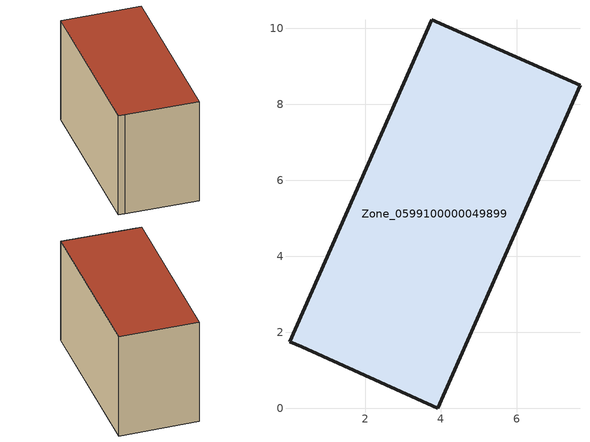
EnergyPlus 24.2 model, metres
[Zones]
Zone_0599100000049899
 floor ground (C_G): 0.01,1.75 3.75,10.23 7.66,8.51 3.92,0 0.34,1.62 z0
 wall outside (C_F): 3.92,0 7.66,8.51 3.75,10.23 0.01,1.75 0.34,1.62 3.92,0 z0:5.94
 roof outside (C_R): 3.75,10.23 0.01,1.75 0.34,1.62 3.92,0 7.66,8.51 z5.94
[BUILDING]
Pand.0599100000049899: North Axis=0; Terrain=City; Loads Convergence Tolerance Value=0.04; Temperature Convergence Tolerance Value=0.4; Solar Distribution=FullExterior; Maximum Number of Warmup Days=25; Minimum Number of Warmup Days=1
[Site:Location]
Rotterdam.The.Hague.AP_ZH_NLD Design_Conditions: Latitude=51.96; Longitude=4.45; Time Zone=1; Elevation=-4.5
[SITE:GROUNDTEMPERATURE:BUILDINGSURFACE]
18, 18, 18, 18, 18, 18, 18, 18, 18, 18, 18, 18
[MATERIAL] Thermal Absorptance=0.9; Solar Absorptance=0.7; Visible Absorptance=0.7
Name | Roughness | Thickness | Conductivity | Density | Specific Heat
G.TI.1946-1964 | MediumSmooth | 0.15 | 1 | 540 | 1210
F.TI.1946-1964 | Rough | 0.3 | 0.857143 | 1920 | 840
R.TI.1946-1964 | MediumRough | 0.2 | 0.277778 | 1500 | 1000
[CONSTRUCTION]
C_G: G.TI.1946-1964
C_F: F.TI.1946-1964
C_R: R.TI.1946-1964
[ZONE]
Zone_0599100000049899: Type=1; Multiplier=1; Ceiling Height=Autocalculate; Volume=Autocalculate; Floor Area=autocalculate; Part of Total Floor Area=Yes
[ZONEINFILTRATION:DESIGNFLOWRATE]
Infil_Zone_0599100000049899: Zone or ZoneList or Space or SpaceList=Zone_0599100000049899; Schedule=AlwaysOn; Design Flow Rate Calculation Method=Flow/Area; Flow Rate per Floor Area=0.003; Constant Term Coefficient=1; Temperature Term Coefficient=0; Velocity Term Coefficient=0; Velocity Squared Term Coefficient=0
[HVACTEMPLATE:ZONE:IDEALLOADSAIRSYSTEM]
Zone_0599100000049899: Maximum Heating Supply Air Temperature=50; Minimum Cooling Supply Air Temperature=13; Maximum Heating Supply Air Humidity Ratio=0.0156; Minimum Cooling Supply Air Humidity Ratio=0.0077; Heating Limit=NoLimit; Cooling Limit=NoLimit; Dehumidification Control Type=ConstantSensibleHeatRatio; Cooling Sensible Heat Ratio=0.7; Dehumidification Setpoint=60; Humidification Control Type=None; Humidification Setpoint=30; Outdoor Air Method=None; Outdoor Air Flow Rate per Person=0.00944; Outdoor Air Flow Rate per Zone Floor Area=0; Outdoor Air Flow Rate per Zone=0; Demand Controlled Ventilation Type=None; Outdoor Air Economizer Type=NoEconomizer; Heat Recovery Type=None; Sensible Heat Recovery Effectiveness=0.7; Latent Heat Recovery Effectiveness=0.65
[ZONECONTROL:THERMOSTAT]
ThermostatControl_Zone_0599100000049899: Zone or ZoneList=Zone_0599100000049899; Control Type Schedule=DualSetpointControlType; Control 1=Thermostat_Zone_0599100000049899; Temperature Difference Between Cutout And Setpoint=0
[THERMOSTATSETPOINT:DUALSETPOINT]
Thermostat_Zone_0599100000049899: Heating Setpoint Temperature Schedule=HeatingSetpoint_Zone_0599100000049899; Cooling Setpoint Temperature Schedule=CoolingSetpoint_Zone_0599100000049899
[SCHEDULE:COMPACT]
HeatingSetpoint_Zone_0599100000049899: Through: 12/31, For: AllDays, Until: 24:00, 21
CoolingSetpoint_Zone_0599100000049899: Through: 12/31, For: AllDays, Until: 24:00, 24
DualSetpointControlType: Through: 12/31, For: AllDays, Until: 24:00, 4
AlwaysOn: Through: 12/31, For: AllDays, Until: 24:00, 1
